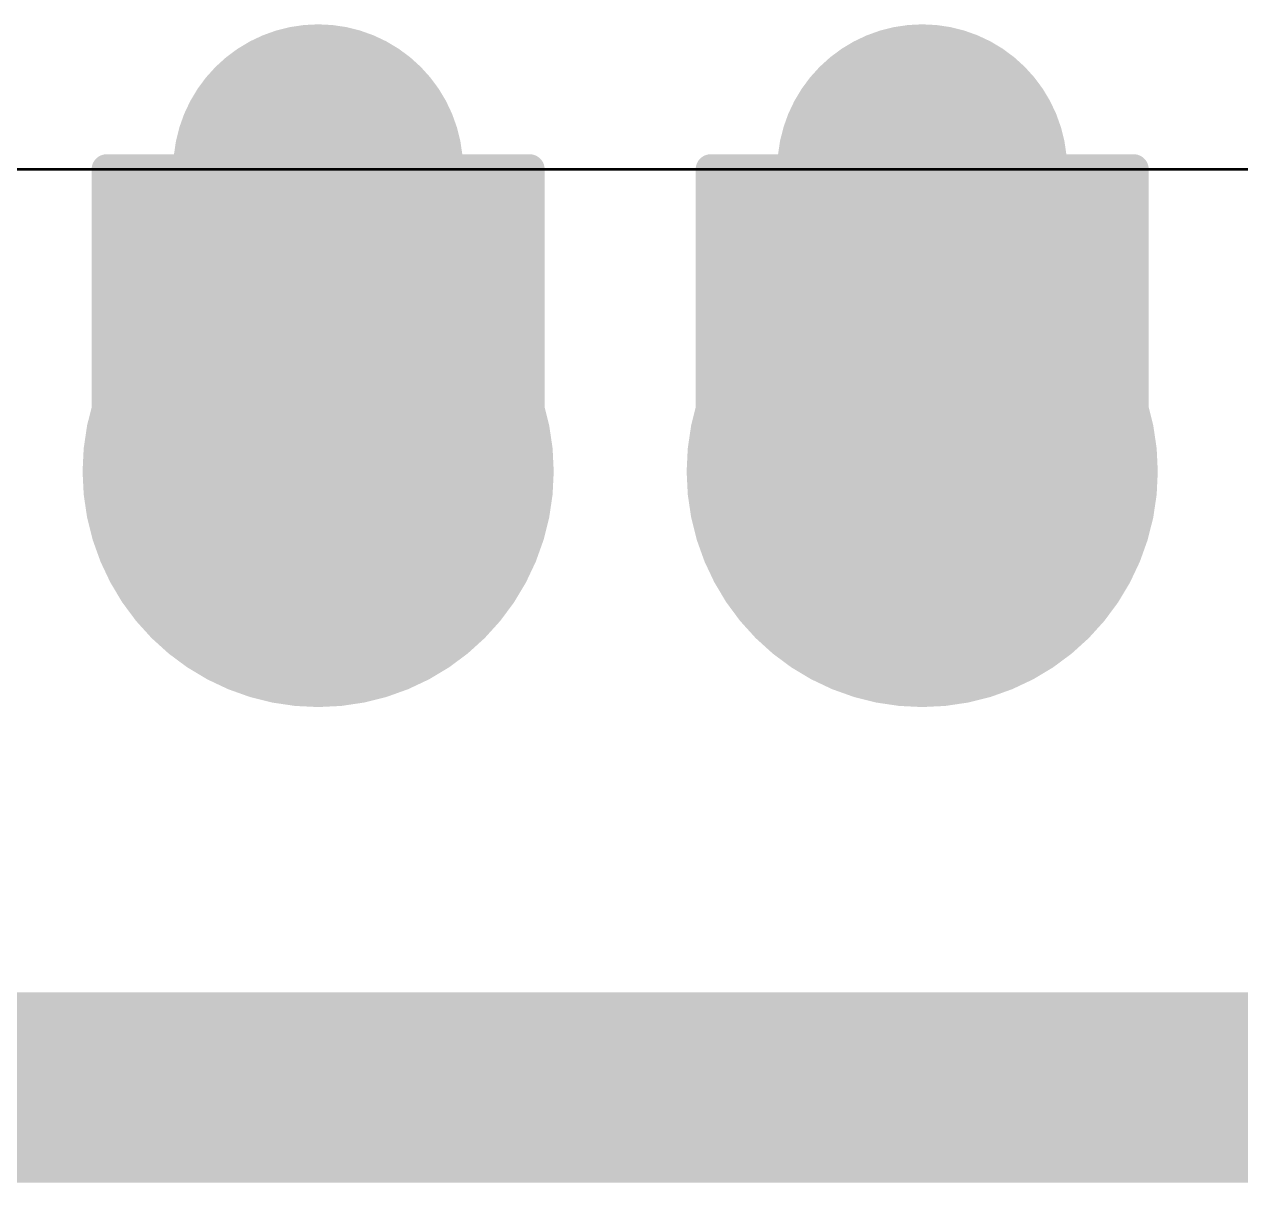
# Model space of a CAD drawing. Extents: x -6.7 to 35, y -0.6 to 30.6.
# Drawn here: x 19.08 to 24.2, y 18.6 to 23.47 of the extents above; entities that cross this region are included whole.
import ezdxf

# ---------------------------------------------------------------- set-up
doc = ezdxf.new("R2010")
doc.units = 0
for name, color, linetype in [('1', 12, 'CONTINUOUS'), ('16', 132, 'CONTINUOUS'), ('17', 110, 'CONTINUOUS'), ('20', 31, 'CONTINUOUS'), ('29', 253, 'CONTINUOUS'), ('30', 253, 'CONTINUOUS')]:
    doc.layers.add(name, color=color, linetype=linetype)

# ---------------------------------------------------------------- blocks, each defined once
blk = doc.blocks.new('ROUNDP')
at = {"const_width": 0.5}
blk.add_lwpolyline([(0, -0.25, 1), (0, 0.25, 1), (0, -0.25)], format="xyb", dxfattribs=at)

msp = doc.modelspace()

# ---------------------------------------------------------------- linework, layer by layer
at = {"layer": '1', "const_width": 0.254}
for points in [[(19.558, 22.733), (19.558, 21.59)], [(21.082, 22.733), (19.558, 22.733)], [(21.082, 21.59), (21.082, 22.733)], [(22.098, 22.733), (22.098, 21.59)], [(23.622, 22.733), (22.098, 22.733)], [(23.622, 21.59), (23.622, 22.733)], [(19.558, 22.606), (21.082, 22.606)], [(22.098, 22.606), (23.622, 22.606)], [(19.558, 22.352), (21.082, 22.352)], [(22.098, 22.352), (23.622, 22.352)], [(19.558, 22.098), (21.082, 22.098)], [(22.098, 22.098), (23.622, 22.098)], [(19.558, 21.844), (21.082, 21.844)], [(22.098, 21.844), (23.622, 21.844)], [(19.558, 21.59), (19.5726, 21.4413)], [(19.558, 21.59), (21.082, 21.59)], [(21.0674, 21.4413), (21.082, 21.59)], [(22.098, 21.59), (22.1126, 21.4413)], [(22.098, 21.59), (23.622, 21.59)], [(23.6074, 21.4413), (23.622, 21.59)], [(19.5726, 21.4413), (19.616, 21.2984)], [(21.024, 21.2984), (21.0674, 21.4413)], [(22.1126, 21.4413), (22.156, 21.2984)], [(23.564, 21.2984), (23.6074, 21.4413)], [(19.6046, 21.336), (21.0354, 21.336)], [(22.1446, 21.336), (23.5754, 21.336)], [(19.616, 21.2984), (19.6864, 21.1667)], [(20.9536, 21.1667), (21.024, 21.2984)], [(22.156, 21.2984), (22.2264, 21.1667)], [(23.4936, 21.1667), (23.564, 21.2984)], [(19.6864, 21.1667), (19.7812, 21.0512)], [(20.8588, 21.0512), (20.9536, 21.1667)], [(22.2264, 21.1667), (22.3212, 21.0512)], [(23.3988, 21.0512), (23.4936, 21.1667)], [(19.7559, 21.082), (20.8841, 21.082)], [(19.7812, 21.0512), (19.8967, 20.9564)], [(20.7433, 20.9564), (20.8588, 21.0512)], [(22.2959, 21.082), (23.4241, 21.082)], [(22.3212, 21.0512), (22.4367, 20.9564)], [(23.2833, 20.9564), (23.3988, 21.0512)], [(19.8967, 20.9564), (20.0284, 20.886)], [(20.6116, 20.886), (20.7433, 20.9564)], [(22.4367, 20.9564), (22.5684, 20.886)], [(23.1516, 20.886), (23.2833, 20.9564)], [(20.0284, 20.886), (20.1713, 20.8426)], [(20.1713, 20.8426), (20.32, 20.828)], [(20.32, 20.828), (20.4687, 20.8426)], [(20.4687, 20.8426), (20.6116, 20.886)], [(22.5684, 20.886), (22.7113, 20.8426)], [(22.7113, 20.8426), (22.86, 20.828)], [(22.86, 20.828), (23.0087, 20.8426)], [(23.0087, 20.8426), (23.1516, 20.886)]]:
    msp.add_lwpolyline(points, dxfattribs=at)
at = {"layer": '1', "const_width": 0.127}
for points in [[(19.6215, 22.733, 1), (19.4945, 22.733)], [(19.558, 22.7965, 1), (19.558, 22.6695)], [(21.1455, 22.733, 1), (21.0185, 22.733)], [(21.082, 22.6695, 1), (21.082, 22.7965)], [(22.1615, 22.733, 1), (22.0345, 22.733)], [(22.098, 22.7965, 1), (22.098, 22.6695)], [(23.6855, 22.733, 1), (23.5585, 22.733)], [(23.622, 22.6695, 1), (23.622, 22.7965)], [(19.558, 22.6695, 1), (19.558, 22.5425)], [(21.082, 22.5425, 1), (21.082, 22.6695)], [(22.098, 22.6695, 1), (22.098, 22.5425)], [(23.622, 22.5425, 1), (23.622, 22.6695)], [(19.558, 22.4155, 1), (19.558, 22.2885)], [(21.082, 22.2885, 1), (21.082, 22.4155)], [(22.098, 22.4155, 1), (22.098, 22.2885)], [(23.622, 22.2885, 1), (23.622, 22.4155)], [(19.558, 22.1615, 1), (19.558, 22.0345)], [(21.082, 22.0345, 1), (21.082, 22.1615)], [(22.098, 22.1615, 1), (22.098, 22.0345)], [(23.622, 22.0345, 1), (23.622, 22.1615)], [(19.558, 21.9075, 1), (19.558, 21.7805)], [(21.082, 21.7805, 1), (21.082, 21.9075)], [(22.098, 21.9075, 1), (22.098, 21.7805)], [(23.622, 21.7805, 1), (23.622, 21.9075)], [(19.6212, 21.5962, 1), (19.4948, 21.5838)], [(19.558, 21.6535, 1), (19.558, 21.5265)], [(21.1452, 21.5838, 1), (21.0188, 21.5962)], [(21.082, 21.5265, 1), (21.082, 21.6535)], [(22.1612, 21.5962, 1), (22.0348, 21.5838)], [(22.098, 21.6535, 1), (22.098, 21.5265)], [(23.6852, 21.5838, 1), (23.5588, 21.5962)], [(23.622, 21.5265, 1), (23.622, 21.6535)], [(19.4945, 21.59, 1), (19.6215, 21.59)], [(21.0185, 21.59, 1), (21.1455, 21.59)], [(22.0345, 21.59, 1), (22.1615, 21.59)], [(23.5585, 21.59, 1), (23.6855, 21.59)], [(19.6334, 21.4598, 1), (19.5119, 21.4229)], [(21.1281, 21.4229, 1), (21.0066, 21.4598)], [(22.1734, 21.4598, 1), (22.0519, 21.4229)], [(23.6681, 21.4229, 1), (23.5466, 21.4598)], [(19.5094, 21.4351, 1), (19.6358, 21.4476)], [(21.0042, 21.4476, 1), (21.1306, 21.4351)], [(22.0494, 21.4351, 1), (22.1758, 21.4476)], [(23.5442, 21.4476, 1), (23.6706, 21.4351)], [(19.6046, 21.3995, 1), (19.6046, 21.2725)], [(21.0354, 21.2725, 1), (21.0354, 21.3995)], [(22.1446, 21.3995, 1), (22.1446, 21.2725)], [(23.5754, 21.2725, 1), (23.5754, 21.3995)], [(19.672, 21.3283, 1), (19.56, 21.2685)], [(19.5552, 21.28, 1), (19.6768, 21.3168)], [(20.9632, 21.3168, 1), (21.0848, 21.28)], [(21.08, 21.2685, 1), (20.968, 21.3283)], [(22.212, 21.3283, 1), (22.1, 21.2685)], [(22.0952, 21.28, 1), (22.2168, 21.3168)], [(23.5032, 21.3168, 1), (23.6248, 21.28)], [(23.62, 21.2685, 1), (23.508, 21.3283)], [(19.7355, 21.2069, 1), (19.6373, 21.1264)], [(21.0027, 21.1264, 1), (20.9045, 21.2069)], [(22.2755, 21.2069, 1), (22.1773, 21.1264)], [(23.5427, 21.1264, 1), (23.4445, 21.2069)], [(19.6304, 21.1367, 1), (19.7424, 21.1966)], [(20.8976, 21.1966, 1), (21.0096, 21.1367)], [(22.1704, 21.1367, 1), (22.2824, 21.1966)], [(23.4376, 21.1966, 1), (23.5496, 21.1367)], [(19.7559, 21.1455, 1), (19.7559, 21.0185)], [(19.8215, 21.1003, 1), (19.7409, 21.0021)], [(20.8991, 21.0021, 1), (20.8185, 21.1003)], [(20.8841, 21.0185, 1), (20.8841, 21.1455)], [(22.2959, 21.1455, 1), (22.2959, 21.0185)], [(22.3615, 21.1003, 1), (22.2809, 21.0021)], [(23.4391, 21.0021, 1), (23.3585, 21.1003)], [(23.4241, 21.0185, 1), (23.4241, 21.1455)], [(19.7321, 21.0109, 1), (19.8303, 21.0915)], [(20.8097, 21.0915, 1), (20.9079, 21.0109)], [(22.2721, 21.0109, 1), (22.3703, 21.0915)], [(23.3497, 21.0915, 1), (23.4479, 21.0109)], [(19.9266, 21.0124, 1), (19.8667, 20.9004)], [(20.7733, 20.9004, 1), (20.7134, 21.0124)], [(22.4666, 21.0124, 1), (22.4067, 20.9004)], [(23.3133, 20.9004, 1), (23.2534, 21.0124)], [(19.8564, 20.9073, 1), (19.9369, 21.0055)], [(20.7031, 21.0055, 1), (20.7836, 20.9073)], [(22.3964, 20.9073, 1), (22.4769, 21.0055)], [(23.2431, 21.0055, 1), (23.3236, 20.9073)], [(20.0468, 20.9468, 1), (20.01, 20.8252)], [(19.9985, 20.83, 1), (20.0583, 20.942)], [(20.1776, 20.9058, 1), (20.1651, 20.7794)], [(20.4749, 20.7794, 1), (20.4624, 20.9058)], [(20.5817, 20.942, 1), (20.6415, 20.83)], [(20.63, 20.8252, 1), (20.5932, 20.9468)], [(22.5868, 20.9468, 1), (22.55, 20.8252)], [(22.5385, 20.83, 1), (22.5983, 20.942)], [(22.7176, 20.9058, 1), (22.7051, 20.7794)], [(23.0149, 20.7794, 1), (23.0024, 20.9058)], [(23.1217, 20.942, 1), (23.1815, 20.83)], [(23.17, 20.8252, 1), (23.1332, 20.9468)], [(20.1529, 20.7819, 1), (20.1898, 20.9034)], [(20.3138, 20.8912, 1), (20.3262, 20.7648)], [(20.3138, 20.7648, 1), (20.3262, 20.8912)], [(20.4502, 20.9034, 1), (20.4871, 20.7819)], [(22.6929, 20.7819, 1), (22.7298, 20.9034)], [(22.8538, 20.8912, 1), (22.8662, 20.7648)], [(22.8538, 20.7648, 1), (22.8662, 20.8912)], [(22.9902, 20.9034, 1), (23.0271, 20.7819)]]:
    msp.add_lwpolyline(points, format="xyb", dxfattribs=at)
at = {"layer": '16', "const_width": 0.254}
for points in [[(19.558, 22.733), (19.558, 21.59)], [(21.082, 22.733), (19.558, 22.733)], [(21.082, 21.59), (21.082, 22.733)], [(22.098, 22.733), (22.098, 21.59)], [(23.622, 22.733), (22.098, 22.733)], [(23.622, 21.59), (23.622, 22.733)], [(19.558, 22.606), (21.082, 22.606)], [(22.098, 22.606), (23.622, 22.606)], [(19.558, 22.352), (21.082, 22.352)], [(22.098, 22.352), (23.622, 22.352)], [(19.558, 22.098), (21.082, 22.098)], [(22.098, 22.098), (23.622, 22.098)], [(19.558, 21.844), (21.082, 21.844)], [(22.098, 21.844), (23.622, 21.844)], [(19.558, 21.59), (19.5726, 21.4413)], [(19.558, 21.59), (21.082, 21.59)], [(21.0674, 21.4413), (21.082, 21.59)], [(22.098, 21.59), (22.1126, 21.4413)], [(22.098, 21.59), (23.622, 21.59)], [(23.6074, 21.4413), (23.622, 21.59)], [(19.5726, 21.4413), (19.616, 21.2984)], [(21.024, 21.2984), (21.0674, 21.4413)], [(22.1126, 21.4413), (22.156, 21.2984)], [(23.564, 21.2984), (23.6074, 21.4413)], [(19.6046, 21.336), (21.0354, 21.336)], [(22.1446, 21.336), (23.5754, 21.336)], [(19.616, 21.2984), (19.6864, 21.1667)], [(20.9536, 21.1667), (21.024, 21.2984)], [(22.156, 21.2984), (22.2264, 21.1667)], [(23.4936, 21.1667), (23.564, 21.2984)], [(19.6864, 21.1667), (19.7812, 21.0512)], [(20.8588, 21.0512), (20.9536, 21.1667)], [(22.2264, 21.1667), (22.3212, 21.0512)], [(23.3988, 21.0512), (23.4936, 21.1667)], [(19.7559, 21.082), (20.8841, 21.082)], [(19.7812, 21.0512), (19.8967, 20.9564)], [(20.7433, 20.9564), (20.8588, 21.0512)], [(22.2959, 21.082), (23.4241, 21.082)], [(22.3212, 21.0512), (22.4367, 20.9564)], [(23.2833, 20.9564), (23.3988, 21.0512)], [(19.8967, 20.9564), (20.0284, 20.886)], [(20.6116, 20.886), (20.7433, 20.9564)], [(22.4367, 20.9564), (22.5684, 20.886)], [(23.1516, 20.886), (23.2833, 20.9564)], [(20.0284, 20.886), (20.1713, 20.8426)], [(20.1713, 20.8426), (20.32, 20.828)], [(20.32, 20.828), (20.4687, 20.8426)], [(20.4687, 20.8426), (20.6116, 20.886)], [(22.5684, 20.886), (22.7113, 20.8426)], [(22.7113, 20.8426), (22.86, 20.828)], [(22.86, 20.828), (23.0087, 20.8426)], [(23.0087, 20.8426), (23.1516, 20.886)]]:
    msp.add_lwpolyline(points, dxfattribs=at)
at = {"layer": '16', "const_width": 0.127}
for points in [[(19.6215, 22.733, 1), (19.4945, 22.733)], [(19.558, 22.7965, 1), (19.558, 22.6695)], [(21.1455, 22.733, 1), (21.0185, 22.733)], [(21.082, 22.6695, 1), (21.082, 22.7965)], [(22.1615, 22.733, 1), (22.0345, 22.733)], [(22.098, 22.7965, 1), (22.098, 22.6695)], [(23.6855, 22.733, 1), (23.5585, 22.733)], [(23.622, 22.6695, 1), (23.622, 22.7965)], [(19.558, 22.6695, 1), (19.558, 22.5425)], [(21.082, 22.5425, 1), (21.082, 22.6695)], [(22.098, 22.6695, 1), (22.098, 22.5425)], [(23.622, 22.5425, 1), (23.622, 22.6695)], [(19.558, 22.4155, 1), (19.558, 22.2885)], [(21.082, 22.2885, 1), (21.082, 22.4155)], [(22.098, 22.4155, 1), (22.098, 22.2885)], [(23.622, 22.2885, 1), (23.622, 22.4155)], [(19.558, 22.1615, 1), (19.558, 22.0345)], [(21.082, 22.0345, 1), (21.082, 22.1615)], [(22.098, 22.1615, 1), (22.098, 22.0345)], [(23.622, 22.0345, 1), (23.622, 22.1615)], [(19.558, 21.9075, 1), (19.558, 21.7805)], [(21.082, 21.7805, 1), (21.082, 21.9075)], [(22.098, 21.9075, 1), (22.098, 21.7805)], [(23.622, 21.7805, 1), (23.622, 21.9075)], [(19.6212, 21.5962, 1), (19.4948, 21.5838)], [(19.558, 21.6535, 1), (19.558, 21.5265)], [(21.1452, 21.5838, 1), (21.0188, 21.5962)], [(21.082, 21.5265, 1), (21.082, 21.6535)], [(22.1612, 21.5962, 1), (22.0348, 21.5838)], [(22.098, 21.6535, 1), (22.098, 21.5265)], [(23.6852, 21.5838, 1), (23.5588, 21.5962)], [(23.622, 21.5265, 1), (23.622, 21.6535)], [(19.4945, 21.59, 1), (19.6215, 21.59)], [(21.0185, 21.59, 1), (21.1455, 21.59)], [(22.0345, 21.59, 1), (22.1615, 21.59)], [(23.5585, 21.59, 1), (23.6855, 21.59)], [(19.6334, 21.4598, 1), (19.5119, 21.4229)], [(21.1281, 21.4229, 1), (21.0066, 21.4598)], [(22.1734, 21.4598, 1), (22.0519, 21.4229)], [(23.6681, 21.4229, 1), (23.5466, 21.4598)], [(19.5094, 21.4351, 1), (19.6358, 21.4476)], [(21.0042, 21.4476, 1), (21.1306, 21.4351)], [(22.0494, 21.4351, 1), (22.1758, 21.4476)], [(23.5442, 21.4476, 1), (23.6706, 21.4351)], [(19.6046, 21.3995, 1), (19.6046, 21.2725)], [(21.0354, 21.2725, 1), (21.0354, 21.3995)], [(22.1446, 21.3995, 1), (22.1446, 21.2725)], [(23.5754, 21.2725, 1), (23.5754, 21.3995)], [(19.672, 21.3283, 1), (19.56, 21.2685)], [(19.5552, 21.28, 1), (19.6768, 21.3168)], [(20.9632, 21.3168, 1), (21.0848, 21.28)], [(21.08, 21.2685, 1), (20.968, 21.3283)], [(22.212, 21.3283, 1), (22.1, 21.2685)], [(22.0952, 21.28, 1), (22.2168, 21.3168)], [(23.5032, 21.3168, 1), (23.6248, 21.28)], [(23.62, 21.2685, 1), (23.508, 21.3283)], [(19.7355, 21.2069, 1), (19.6373, 21.1264)], [(21.0027, 21.1264, 1), (20.9045, 21.2069)], [(22.2755, 21.2069, 1), (22.1773, 21.1264)], [(23.5427, 21.1264, 1), (23.4445, 21.2069)], [(19.6304, 21.1367, 1), (19.7424, 21.1966)], [(20.8976, 21.1966, 1), (21.0096, 21.1367)], [(22.1704, 21.1367, 1), (22.2824, 21.1966)], [(23.4376, 21.1966, 1), (23.5496, 21.1367)], [(19.7559, 21.1455, 1), (19.7559, 21.0185)], [(19.8215, 21.1003, 1), (19.7409, 21.0021)], [(20.8991, 21.0021, 1), (20.8185, 21.1003)], [(20.8841, 21.0185, 1), (20.8841, 21.1455)], [(22.2959, 21.1455, 1), (22.2959, 21.0185)], [(22.3615, 21.1003, 1), (22.2809, 21.0021)], [(23.4391, 21.0021, 1), (23.3585, 21.1003)], [(23.4241, 21.0185, 1), (23.4241, 21.1455)], [(19.7321, 21.0109, 1), (19.8303, 21.0915)], [(20.8097, 21.0915, 1), (20.9079, 21.0109)], [(22.2721, 21.0109, 1), (22.3703, 21.0915)], [(23.3497, 21.0915, 1), (23.4479, 21.0109)], [(19.9266, 21.0124, 1), (19.8667, 20.9004)], [(20.7733, 20.9004, 1), (20.7134, 21.0124)], [(22.4666, 21.0124, 1), (22.4067, 20.9004)], [(23.3133, 20.9004, 1), (23.2534, 21.0124)], [(19.8564, 20.9073, 1), (19.9369, 21.0055)], [(20.7031, 21.0055, 1), (20.7836, 20.9073)], [(22.3964, 20.9073, 1), (22.4769, 21.0055)], [(23.2431, 21.0055, 1), (23.3236, 20.9073)], [(20.0468, 20.9468, 1), (20.01, 20.8252)], [(19.9985, 20.83, 1), (20.0583, 20.942)], [(20.1776, 20.9058, 1), (20.1651, 20.7794)], [(20.4749, 20.7794, 1), (20.4624, 20.9058)], [(20.5817, 20.942, 1), (20.6415, 20.83)], [(20.63, 20.8252, 1), (20.5932, 20.9468)], [(22.5868, 20.9468, 1), (22.55, 20.8252)], [(22.5385, 20.83, 1), (22.5983, 20.942)], [(22.7176, 20.9058, 1), (22.7051, 20.7794)], [(23.0149, 20.7794, 1), (23.0024, 20.9058)], [(23.1217, 20.942, 1), (23.1815, 20.83)], [(23.17, 20.8252, 1), (23.1332, 20.9468)], [(20.1529, 20.7819, 1), (20.1898, 20.9034)], [(20.3138, 20.8912, 1), (20.3262, 20.7648)], [(20.3138, 20.7648, 1), (20.3262, 20.8912)], [(20.4502, 20.9034, 1), (20.4871, 20.7819)], [(22.6929, 20.7819, 1), (22.7298, 20.9034)], [(22.8538, 20.8912, 1), (22.8662, 20.7648)], [(22.8538, 20.7648, 1), (22.8662, 20.8912)], [(22.9902, 20.9034, 1), (23.0271, 20.7819)]]:
    msp.add_lwpolyline(points, format="xyb", dxfattribs=at)
at = {"layer": '20', "const_width": 0.01}
msp.add_lwpolyline([(1, 22.86), (34, 22.86)], dxfattribs=at)
at = {"layer": '29'}
for points, const_width in [([(19.431, 22.86), (19.431, 21.59)], 0.127), ([(21.209, 22.86), (19.431, 22.86)], 0.127), ([(21.209, 21.59), (21.209, 22.86)], 0.127), ([(21.971, 22.86), (21.971, 21.59)], 0.127), ([(23.749, 22.86), (21.971, 22.86)], 0.127), ([(23.749, 21.59), (23.749, 22.86)], 0.127), ([(19.431, 22.733), (21.209, 22.733)], 0.127), ([(21.971, 22.733), (23.749, 22.733)], 0.127), ([(19.431, 22.606), (21.209, 22.606)], 0.127), ([(21.971, 22.606), (23.749, 22.606)], 0.127), ([(19.431, 22.479), (21.209, 22.479)], 0.127), ([(21.971, 22.479), (23.749, 22.479)], 0.127), ([(19.431, 22.352), (21.209, 22.352)], 0.127), ([(21.971, 22.352), (23.749, 22.352)], 0.127), ([(19.431, 22.225), (21.209, 22.225)], 0.127), ([(21.971, 22.225), (23.749, 22.225)], 0.127), ([(19.431, 22.098), (21.209, 22.098)], 0.127), ([(21.971, 22.098), (23.749, 22.098)], 0.127), ([(19.431, 21.971), (21.209, 21.971)], 0.127), ([(21.971, 21.971), (23.749, 21.971)], 0.127), ([(19.431, 21.844), (21.209, 21.844)], 0.127), ([(21.971, 21.844), (23.749, 21.844)], 0.127), ([(19.431, 21.717), (21.209, 21.717)], 0.127), ([(21.971, 21.717), (23.749, 21.717)], 0.127), ([(19.431, 21.59), (19.4481, 21.4166)], 0.127), ([(19.431, 21.59), (21.209, 21.59)], 0.127), ([(21.1919, 21.4166), (21.209, 21.59)], 0.127), ([(21.971, 21.59), (21.9881, 21.4166)], 0.127), ([(21.971, 21.59), (23.749, 21.59)], 0.127), ([(23.7319, 21.4166), (23.749, 21.59)], 0.127), ([(19.4435, 21.463), (21.1965, 21.463)], 0.127), ([(21.9835, 21.463), (23.7365, 21.463)], 0.127), ([(19.4481, 21.4166), (19.4987, 21.2498)], 0.127), ([(21.1413, 21.2498), (21.1919, 21.4166)], 0.127), ([(21.9881, 21.4166), (22.0387, 21.2498)], 0.127), ([(23.6813, 21.2498), (23.7319, 21.4166)], 0.127), ([(19.4725, 21.336), (21.1675, 21.336)], 0.127), ([(22.0125, 21.336), (23.7075, 21.336)], 0.127), ([(19.4987, 21.2498), (19.5808, 21.0961)], 0.127), ([(21.0592, 21.0961), (21.1413, 21.2498)], 0.127), ([(22.0387, 21.2498), (22.1208, 21.0961)], 0.127), ([(23.5992, 21.0961), (23.6813, 21.2498)], 0.127), ([(19.5205, 21.209), (21.1195, 21.209)], 0.127), ([(22.0605, 21.209), (23.6595, 21.209)], 0.127), ([(19.5808, 21.0961), (19.6914, 20.9614)], 0.127), ([(19.5924, 21.082), (21.0476, 21.082)], 0.127), ([(20.9486, 20.9614), (21.0592, 21.0961)], 0.127), ([(22.1208, 21.0961), (22.2314, 20.9614)], 0.127), ([(22.1324, 21.082), (23.5876, 21.082)], 0.127), ([(23.4886, 20.9614), (23.5992, 21.0961)], 0.127), ([(19.6914, 20.9614), (19.8261, 20.8508)], 0.127), ([(20.8139, 20.8508), (20.9486, 20.9614)], 0.127), ([(22.2314, 20.9614), (22.3661, 20.8508)], 0.127), ([(23.3539, 20.8508), (23.4886, 20.9614)], 0.127), ([(19.6992, 20.955), (20.9408, 20.955)], 0.127), ([(22.2392, 20.955), (23.4808, 20.955)], 0.127), ([(19.8261, 20.8508), (19.9798, 20.7687)], 0.127), ([(19.8688, 20.828), (20.7712, 20.828)], 0.127), ([(20.6602, 20.7687), (20.8139, 20.8508)], 0.127), ([(22.3661, 20.8508), (22.5198, 20.7687)], 0.127), ([(22.4088, 20.828), (23.3112, 20.828)], 0.127), ([(23.2002, 20.7687), (23.3539, 20.8508)], 0.127), ([(19.9798, 20.7687), (20.1466, 20.7181)], 0.127), ([(20.4934, 20.7181), (20.6602, 20.7687)], 0.127), ([(22.5198, 20.7687), (22.6866, 20.7181)], 0.127), ([(23.0334, 20.7181), (23.2002, 20.7687)], 0.127), ([(20.1466, 20.7181), (20.32, 20.701)], 0.127), ([(20.32, 20.701), (20.4934, 20.7181)], 0.127), ([(22.6866, 20.7181), (22.86, 20.701)], 0.127), ([(22.86, 20.701), (23.0334, 20.7181)], 0.127), ([(1, 19), (33.9598, 19)], 0.8)]:
    msp.add_lwpolyline(points, dxfattribs=dict(at, const_width=const_width))
at = {"layer": '29', "const_width": 0.0635}
for points in [[(19.4627, 22.86, 1), (19.3993, 22.86)], [(19.431, 22.8917, 1), (19.431, 22.8283)], [(21.2407, 22.86, 1), (21.1773, 22.86)], [(21.209, 22.8283, 1), (21.209, 22.8917)], [(22.0027, 22.86, 1), (21.9393, 22.86)], [(21.971, 22.8917, 1), (21.971, 22.8283)], [(23.7808, 22.86, 1), (23.7173, 22.86)], [(23.749, 22.8283, 1), (23.749, 22.8917)], [(19.431, 22.7647, 1), (19.431, 22.7013)], [(21.209, 22.7013, 1), (21.209, 22.7647)], [(21.971, 22.7647, 1), (21.971, 22.7013)], [(23.749, 22.7013, 1), (23.749, 22.7647)], [(19.431, 22.6378, 1), (19.431, 22.5743)], [(21.209, 22.5743, 1), (21.209, 22.6378)], [(21.971, 22.6378, 1), (21.971, 22.5743)], [(23.749, 22.5743, 1), (23.749, 22.6378)], [(19.431, 22.5108, 1), (19.431, 22.4473)], [(21.209, 22.4473, 1), (21.209, 22.5108)], [(21.971, 22.5108, 1), (21.971, 22.4473)], [(23.749, 22.4473, 1), (23.749, 22.5108)], [(19.431, 22.3837, 1), (19.431, 22.3203)], [(21.209, 22.3203, 1), (21.209, 22.3837)], [(21.971, 22.3837, 1), (21.971, 22.3203)], [(23.749, 22.3203, 1), (23.749, 22.3837)], [(19.431, 22.2568, 1), (19.431, 22.1933)], [(21.209, 22.1933, 1), (21.209, 22.2568)], [(21.971, 22.2568, 1), (21.971, 22.1933)], [(23.749, 22.1933, 1), (23.749, 22.2568)], [(19.431, 22.1298, 1), (19.431, 22.0663)], [(21.209, 22.0663, 1), (21.209, 22.1298)], [(21.971, 22.1298, 1), (21.971, 22.0663)], [(23.749, 22.0663, 1), (23.749, 22.1298)], [(19.431, 22.0027, 1), (19.431, 21.9393)], [(21.209, 21.9393, 1), (21.209, 22.0027)], [(21.971, 22.0027, 1), (21.971, 21.9393)], [(23.749, 21.9393, 1), (23.749, 22.0027)], [(19.431, 21.8758, 1), (19.431, 21.8123)], [(21.209, 21.8123, 1), (21.209, 21.8758)], [(21.971, 21.8758, 1), (21.971, 21.8123)], [(23.749, 21.8123, 1), (23.749, 21.8758)], [(19.431, 21.7488, 1), (19.431, 21.6853)], [(21.209, 21.6853, 1), (21.209, 21.7488)], [(21.971, 21.7488, 1), (21.971, 21.6853)], [(23.749, 21.6853, 1), (23.749, 21.7488)], [(19.4626, 21.5931, 1), (19.3994, 21.5869)], [(19.431, 21.6217, 1), (19.431, 21.5583)], [(21.2406, 21.5869, 1), (21.1774, 21.5931)], [(21.209, 21.5583, 1), (21.209, 21.6217)], [(22.0026, 21.5931, 1), (21.9394, 21.5869)], [(21.971, 21.6217, 1), (21.971, 21.5583)], [(23.7806, 21.5869, 1), (23.7174, 21.5931)], [(23.749, 21.5583, 1), (23.749, 21.6217)], [(19.3993, 21.59, 1), (19.4627, 21.59)], [(21.1773, 21.59, 1), (21.2407, 21.59)], [(21.9393, 21.59, 1), (22.0027, 21.59)], [(23.7173, 21.59, 1), (23.7808, 21.59)], [(19.4435, 21.4947, 1), (19.4435, 21.4313)], [(21.1965, 21.4313, 1), (21.1965, 21.4947)], [(21.9835, 21.4947, 1), (21.9835, 21.4313)], [(23.7365, 21.4313, 1), (23.7365, 21.4947)], [(19.4785, 21.4258, 1), (19.4177, 21.4073)], [(19.4165, 21.4135, 1), (19.4797, 21.4197)], [(21.1603, 21.4197, 1), (21.2235, 21.4135)], [(21.2223, 21.4073, 1), (21.1615, 21.4258)], [(22.0185, 21.4258, 1), (21.9577, 21.4073)], [(21.9565, 21.4135, 1), (22.0197, 21.4197)], [(23.7003, 21.4197, 1), (23.7635, 21.4135)], [(23.7623, 21.4073, 1), (23.7015, 21.4258)], [(19.4725, 21.3678, 1), (19.4725, 21.3043)], [(21.1675, 21.3043, 1), (21.1675, 21.3678)], [(22.0125, 21.3678, 1), (22.0125, 21.3043)], [(23.7075, 21.3043, 1), (23.7075, 21.3678)], [(19.5267, 21.2648, 1), (19.4707, 21.2348)], [(19.4683, 21.2406, 1), (19.5291, 21.259)], [(21.1109, 21.259, 1), (21.1717, 21.2406)], [(21.1693, 21.2348, 1), (21.1133, 21.2648)], [(22.0667, 21.2648, 1), (22.0107, 21.2348)], [(22.0083, 21.2406, 1), (22.0691, 21.259)], [(23.6509, 21.259, 1), (23.7117, 21.2406)], [(23.7093, 21.2348, 1), (23.6533, 21.2648)], [(19.5205, 21.2407, 1), (19.5205, 21.1773)], [(21.1195, 21.1773, 1), (21.1195, 21.2407)], [(22.0605, 21.2407, 1), (22.0605, 21.1773)], [(23.6595, 21.1773, 1), (23.6595, 21.2407)], [(19.6054, 21.1162, 1), (19.5563, 21.076)], [(19.5528, 21.0811, 1), (19.6088, 21.1111)], [(19.5924, 21.1137, 1), (19.5924, 21.0503)], [(21.0312, 21.1111, 1), (21.0872, 21.0811)], [(21.0837, 21.076, 1), (21.0346, 21.1162)], [(21.0476, 21.0503, 1), (21.0476, 21.1137)], [(22.1454, 21.1162, 1), (22.0963, 21.076)], [(22.0928, 21.0811, 1), (22.1488, 21.1111)], [(22.1324, 21.1137, 1), (22.1324, 21.0503)], [(23.5712, 21.1111, 1), (23.6272, 21.0811)], [(23.6237, 21.076, 1), (23.5746, 21.1162)], [(23.5876, 21.0503, 1), (23.5876, 21.1137)], [(19.7115, 20.9859, 1), (19.6712, 20.9368)], [(20.9688, 20.9368, 1), (20.9285, 20.9859)], [(22.2515, 20.9859, 1), (22.2112, 20.9368)], [(23.5088, 20.9368, 1), (23.4685, 20.9859)], [(19.6668, 20.9412, 1), (19.7159, 20.9815)], [(19.6992, 20.9868, 1), (19.6992, 20.9233)], [(20.9241, 20.9815, 1), (20.9732, 20.9412)], [(20.9408, 20.9233, 1), (20.9408, 20.9868)], [(22.2068, 20.9412, 1), (22.2559, 20.9815)], [(22.2392, 20.9868, 1), (22.2392, 20.9233)], [(23.4641, 20.9815, 1), (23.5132, 20.9412)], [(23.4808, 20.9233, 1), (23.4808, 20.9868)], [(19.8411, 20.8788, 1), (19.8111, 20.8228)], [(19.806, 20.8263, 1), (19.8462, 20.8754)], [(19.8688, 20.8597, 1), (19.8688, 20.7963)], [(20.7712, 20.7963, 1), (20.7712, 20.8597)], [(20.7938, 20.8754, 1), (20.834, 20.8263)], [(20.8289, 20.8228, 1), (20.7989, 20.8788)], [(22.3811, 20.8788, 1), (22.3511, 20.8228)], [(22.346, 20.8263, 1), (22.3862, 20.8754)], [(22.4088, 20.8597, 1), (22.4088, 20.7963)], [(23.3112, 20.7963, 1), (23.3112, 20.8597)], [(23.3338, 20.8754, 1), (23.374, 20.8263)], [(23.3689, 20.8228, 1), (23.3389, 20.8788)], [(19.989, 20.7991, 1), (19.9706, 20.7383)], [(19.9648, 20.7407, 1), (19.9948, 20.7967)], [(20.6452, 20.7967, 1), (20.6752, 20.7407)], [(20.6694, 20.7383, 1), (20.651, 20.7991)], [(22.529, 20.7991, 1), (22.5106, 20.7383)], [(22.5048, 20.7407, 1), (22.5348, 20.7967)], [(23.1852, 20.7967, 1), (23.2152, 20.7407)], [(23.2094, 20.7383, 1), (23.191, 20.7991)], [(20.1497, 20.7497, 1), (20.1435, 20.6865)], [(20.1373, 20.6877, 1), (20.1558, 20.7485)], [(20.4842, 20.7485, 1), (20.5027, 20.6877)], [(20.4965, 20.6865, 1), (20.4903, 20.7497)], [(22.6897, 20.7497, 1), (22.6835, 20.6865)], [(22.6773, 20.6877, 1), (22.6958, 20.7485)], [(23.0242, 20.7485, 1), (23.0427, 20.6877)], [(23.0365, 20.6865, 1), (23.0303, 20.7497)], [(20.3169, 20.7326, 1), (20.3231, 20.6694)], [(20.3169, 20.6694, 1), (20.3231, 20.7326)], [(22.8569, 20.7326, 1), (22.8631, 20.6694)], [(22.8569, 20.6694, 1), (22.8631, 20.7326)]]:
    msp.add_lwpolyline(points, format="xyb", dxfattribs=at)
at = {"layer": '30', "const_width": 0.127}
for points in [[(19.431, 22.86), (19.431, 21.59)], [(21.209, 22.86), (19.431, 22.86)], [(21.209, 21.59), (21.209, 22.86)], [(21.971, 22.86), (21.971, 21.59)], [(23.749, 22.86), (21.971, 22.86)], [(23.749, 21.59), (23.749, 22.86)], [(19.431, 22.733), (21.209, 22.733)], [(21.971, 22.733), (23.749, 22.733)], [(19.431, 22.606), (21.209, 22.606)], [(21.971, 22.606), (23.749, 22.606)], [(19.431, 22.479), (21.209, 22.479)], [(21.971, 22.479), (23.749, 22.479)], [(19.431, 22.352), (21.209, 22.352)], [(21.971, 22.352), (23.749, 22.352)], [(19.431, 22.225), (21.209, 22.225)], [(21.971, 22.225), (23.749, 22.225)], [(19.431, 22.098), (21.209, 22.098)], [(21.971, 22.098), (23.749, 22.098)], [(19.431, 21.971), (21.209, 21.971)], [(21.971, 21.971), (23.749, 21.971)], [(19.431, 21.844), (21.209, 21.844)], [(21.971, 21.844), (23.749, 21.844)], [(19.431, 21.717), (21.209, 21.717)], [(21.971, 21.717), (23.749, 21.717)], [(19.431, 21.59), (19.4481, 21.4166)], [(19.431, 21.59), (21.209, 21.59)], [(21.1919, 21.4166), (21.209, 21.59)], [(21.971, 21.59), (21.9881, 21.4166)], [(21.971, 21.59), (23.749, 21.59)], [(23.7319, 21.4166), (23.749, 21.59)], [(19.4435, 21.463), (21.1965, 21.463)], [(21.9835, 21.463), (23.7365, 21.463)], [(19.4481, 21.4166), (19.4987, 21.2498)], [(21.1413, 21.2498), (21.1919, 21.4166)], [(21.9881, 21.4166), (22.0387, 21.2498)], [(23.6813, 21.2498), (23.7319, 21.4166)], [(19.4725, 21.336), (21.1675, 21.336)], [(22.0125, 21.336), (23.7075, 21.336)], [(19.4987, 21.2498), (19.5808, 21.0961)], [(21.0592, 21.0961), (21.1413, 21.2498)], [(22.0387, 21.2498), (22.1208, 21.0961)], [(23.5992, 21.0961), (23.6813, 21.2498)], [(19.5205, 21.209), (21.1195, 21.209)], [(22.0605, 21.209), (23.6595, 21.209)], [(19.5808, 21.0961), (19.6914, 20.9614)], [(19.5924, 21.082), (21.0476, 21.082)], [(20.9486, 20.9614), (21.0592, 21.0961)], [(22.1208, 21.0961), (22.2314, 20.9614)], [(22.1324, 21.082), (23.5876, 21.082)], [(23.4886, 20.9614), (23.5992, 21.0961)], [(19.6914, 20.9614), (19.8261, 20.8508)], [(20.8139, 20.8508), (20.9486, 20.9614)], [(22.2314, 20.9614), (22.3661, 20.8508)], [(23.3539, 20.8508), (23.4886, 20.9614)], [(19.6992, 20.955), (20.9408, 20.955)], [(22.2392, 20.955), (23.4808, 20.955)], [(19.8261, 20.8508), (19.9798, 20.7687)], [(19.8688, 20.828), (20.7712, 20.828)], [(20.6602, 20.7687), (20.8139, 20.8508)], [(22.3661, 20.8508), (22.5198, 20.7687)], [(22.4088, 20.828), (23.3112, 20.828)], [(23.2002, 20.7687), (23.3539, 20.8508)], [(19.9798, 20.7687), (20.1466, 20.7181)], [(20.4934, 20.7181), (20.6602, 20.7687)], [(22.5198, 20.7687), (22.6866, 20.7181)], [(23.0334, 20.7181), (23.2002, 20.7687)], [(20.1466, 20.7181), (20.32, 20.701)], [(20.32, 20.701), (20.4934, 20.7181)], [(22.6866, 20.7181), (22.86, 20.701)], [(22.86, 20.701), (23.0334, 20.7181)]]:
    msp.add_lwpolyline(points, dxfattribs=at)
at = {"layer": '30', "const_width": 0.0635}
for points in [[(19.4627, 22.86, 1), (19.3993, 22.86)], [(19.431, 22.8917, 1), (19.431, 22.8283)], [(21.2407, 22.86, 1), (21.1773, 22.86)], [(21.209, 22.8283, 1), (21.209, 22.8917)], [(22.0027, 22.86, 1), (21.9393, 22.86)], [(21.971, 22.8917, 1), (21.971, 22.8283)], [(23.7808, 22.86, 1), (23.7173, 22.86)], [(23.749, 22.8283, 1), (23.749, 22.8917)], [(19.431, 22.7647, 1), (19.431, 22.7013)], [(21.209, 22.7013, 1), (21.209, 22.7647)], [(21.971, 22.7647, 1), (21.971, 22.7013)], [(23.749, 22.7013, 1), (23.749, 22.7647)], [(19.431, 22.6378, 1), (19.431, 22.5743)], [(21.209, 22.5743, 1), (21.209, 22.6378)], [(21.971, 22.6378, 1), (21.971, 22.5743)], [(23.749, 22.5743, 1), (23.749, 22.6378)], [(19.431, 22.5108, 1), (19.431, 22.4473)], [(21.209, 22.4473, 1), (21.209, 22.5108)], [(21.971, 22.5108, 1), (21.971, 22.4473)], [(23.749, 22.4473, 1), (23.749, 22.5108)], [(19.431, 22.3837, 1), (19.431, 22.3203)], [(21.209, 22.3203, 1), (21.209, 22.3837)], [(21.971, 22.3837, 1), (21.971, 22.3203)], [(23.749, 22.3203, 1), (23.749, 22.3837)], [(19.431, 22.2568, 1), (19.431, 22.1933)], [(21.209, 22.1933, 1), (21.209, 22.2568)], [(21.971, 22.2568, 1), (21.971, 22.1933)], [(23.749, 22.1933, 1), (23.749, 22.2568)], [(19.431, 22.1298, 1), (19.431, 22.0663)], [(21.209, 22.0663, 1), (21.209, 22.1298)], [(21.971, 22.1298, 1), (21.971, 22.0663)], [(23.749, 22.0663, 1), (23.749, 22.1298)], [(19.431, 22.0027, 1), (19.431, 21.9393)], [(21.209, 21.9393, 1), (21.209, 22.0027)], [(21.971, 22.0027, 1), (21.971, 21.9393)], [(23.749, 21.9393, 1), (23.749, 22.0027)], [(19.431, 21.8758, 1), (19.431, 21.8123)], [(21.209, 21.8123, 1), (21.209, 21.8758)], [(21.971, 21.8758, 1), (21.971, 21.8123)], [(23.749, 21.8123, 1), (23.749, 21.8758)], [(19.431, 21.7488, 1), (19.431, 21.6853)], [(21.209, 21.6853, 1), (21.209, 21.7488)], [(21.971, 21.7488, 1), (21.971, 21.6853)], [(23.749, 21.6853, 1), (23.749, 21.7488)], [(19.4626, 21.5931, 1), (19.3994, 21.5869)], [(19.431, 21.6217, 1), (19.431, 21.5583)], [(21.2406, 21.5869, 1), (21.1774, 21.5931)], [(21.209, 21.5583, 1), (21.209, 21.6217)], [(22.0026, 21.5931, 1), (21.9394, 21.5869)], [(21.971, 21.6217, 1), (21.971, 21.5583)], [(23.7806, 21.5869, 1), (23.7174, 21.5931)], [(23.749, 21.5583, 1), (23.749, 21.6217)], [(19.3993, 21.59, 1), (19.4627, 21.59)], [(21.1773, 21.59, 1), (21.2407, 21.59)], [(21.9393, 21.59, 1), (22.0027, 21.59)], [(23.7173, 21.59, 1), (23.7808, 21.59)], [(19.4435, 21.4947, 1), (19.4435, 21.4313)], [(21.1965, 21.4313, 1), (21.1965, 21.4947)], [(21.9835, 21.4947, 1), (21.9835, 21.4313)], [(23.7365, 21.4313, 1), (23.7365, 21.4947)], [(19.4785, 21.4258, 1), (19.4177, 21.4073)], [(19.4165, 21.4135, 1), (19.4797, 21.4197)], [(21.1603, 21.4197, 1), (21.2235, 21.4135)], [(21.2223, 21.4073, 1), (21.1615, 21.4258)], [(22.0185, 21.4258, 1), (21.9577, 21.4073)], [(21.9565, 21.4135, 1), (22.0197, 21.4197)], [(23.7003, 21.4197, 1), (23.7635, 21.4135)], [(23.7623, 21.4073, 1), (23.7015, 21.4258)], [(19.4725, 21.3678, 1), (19.4725, 21.3043)], [(21.1675, 21.3043, 1), (21.1675, 21.3678)], [(22.0125, 21.3678, 1), (22.0125, 21.3043)], [(23.7075, 21.3043, 1), (23.7075, 21.3678)], [(19.5267, 21.2648, 1), (19.4707, 21.2348)], [(19.4683, 21.2406, 1), (19.5291, 21.259)], [(21.1109, 21.259, 1), (21.1717, 21.2406)], [(21.1693, 21.2348, 1), (21.1133, 21.2648)], [(22.0667, 21.2648, 1), (22.0107, 21.2348)], [(22.0083, 21.2406, 1), (22.0691, 21.259)], [(23.6509, 21.259, 1), (23.7117, 21.2406)], [(23.7093, 21.2348, 1), (23.6533, 21.2648)], [(19.5205, 21.2407, 1), (19.5205, 21.1773)], [(21.1195, 21.1773, 1), (21.1195, 21.2407)], [(22.0605, 21.2407, 1), (22.0605, 21.1773)], [(23.6595, 21.1773, 1), (23.6595, 21.2407)], [(19.6054, 21.1162, 1), (19.5563, 21.076)], [(19.5528, 21.0811, 1), (19.6088, 21.1111)], [(19.5924, 21.1137, 1), (19.5924, 21.0503)], [(21.0312, 21.1111, 1), (21.0872, 21.0811)], [(21.0837, 21.076, 1), (21.0346, 21.1162)], [(21.0476, 21.0503, 1), (21.0476, 21.1137)], [(22.1454, 21.1162, 1), (22.0963, 21.076)], [(22.0928, 21.0811, 1), (22.1488, 21.1111)], [(22.1324, 21.1137, 1), (22.1324, 21.0503)], [(23.5712, 21.1111, 1), (23.6272, 21.0811)], [(23.6237, 21.076, 1), (23.5746, 21.1162)], [(23.5876, 21.0503, 1), (23.5876, 21.1137)], [(19.7115, 20.9859, 1), (19.6712, 20.9368)], [(20.9688, 20.9368, 1), (20.9285, 20.9859)], [(22.2515, 20.9859, 1), (22.2112, 20.9368)], [(23.5088, 20.9368, 1), (23.4685, 20.9859)], [(19.6668, 20.9412, 1), (19.7159, 20.9815)], [(19.6992, 20.9868, 1), (19.6992, 20.9233)], [(20.9241, 20.9815, 1), (20.9732, 20.9412)], [(20.9408, 20.9233, 1), (20.9408, 20.9868)], [(22.2068, 20.9412, 1), (22.2559, 20.9815)], [(22.2392, 20.9868, 1), (22.2392, 20.9233)], [(23.4641, 20.9815, 1), (23.5132, 20.9412)], [(23.4808, 20.9233, 1), (23.4808, 20.9868)], [(19.8411, 20.8788, 1), (19.8111, 20.8228)], [(19.806, 20.8263, 1), (19.8462, 20.8754)], [(19.8688, 20.8597, 1), (19.8688, 20.7963)], [(20.7712, 20.7963, 1), (20.7712, 20.8597)], [(20.7938, 20.8754, 1), (20.834, 20.8263)], [(20.8289, 20.8228, 1), (20.7989, 20.8788)], [(22.3811, 20.8788, 1), (22.3511, 20.8228)], [(22.346, 20.8263, 1), (22.3862, 20.8754)], [(22.4088, 20.8597, 1), (22.4088, 20.7963)], [(23.3112, 20.7963, 1), (23.3112, 20.8597)], [(23.3338, 20.8754, 1), (23.374, 20.8263)], [(23.3689, 20.8228, 1), (23.3389, 20.8788)], [(19.989, 20.7991, 1), (19.9706, 20.7383)], [(19.9648, 20.7407, 1), (19.9948, 20.7967)], [(20.6452, 20.7967, 1), (20.6752, 20.7407)], [(20.6694, 20.7383, 1), (20.651, 20.7991)], [(22.529, 20.7991, 1), (22.5106, 20.7383)], [(22.5048, 20.7407, 1), (22.5348, 20.7967)], [(23.1852, 20.7967, 1), (23.2152, 20.7407)], [(23.2094, 20.7383, 1), (23.191, 20.7991)], [(20.1497, 20.7497, 1), (20.1435, 20.6865)], [(20.1373, 20.6877, 1), (20.1558, 20.7485)], [(20.4842, 20.7485, 1), (20.5027, 20.6877)], [(20.4965, 20.6865, 1), (20.4903, 20.7497)], [(22.6897, 20.7497, 1), (22.6835, 20.6865)], [(22.6773, 20.6877, 1), (22.6958, 20.7485)], [(23.0242, 20.7485, 1), (23.0427, 20.6877)], [(23.0365, 20.6865, 1), (23.0303, 20.7497)], [(20.3169, 20.7326, 1), (20.3231, 20.6694)], [(20.3169, 20.6694, 1), (20.3231, 20.7326)], [(22.8569, 20.7326, 1), (22.8631, 20.6694)], [(22.8569, 20.6694, 1), (22.8631, 20.7326)]]:
    msp.add_lwpolyline(points, format="xyb", dxfattribs=at)

# ---------------------------------------------------------------- block references
at = {"layer": '17', "rotation": 90}
for p, xscale, yscale in [((20.32, 22.86), 1.016, 1.016), ((20.32, 22.86), 1.016, 1.016), ((22.86, 22.86), 1.016, 1.016), ((22.86, 22.86), 1.016, 1.016), ((20.32, 21.59), 1.778, 1.778), ((20.32, 21.59), 1.778, 1.778), ((22.86, 21.59), 1.778, 1.778), ((22.86, 21.59), 1.778, 1.778)]:
    msp.add_blockref('ROUNDP', p, dxfattribs=dict(at, xscale=xscale, yscale=yscale))
at = {"layer": '29', "rotation": 90}
for p, xscale, yscale in [((20.32, 22.86), 1.2192, 1.2192), ((22.86, 22.86), 1.2192, 1.2192), ((20.32, 21.59), 1.9812, 1.9812), ((22.86, 21.59), 1.9812, 1.9812)]:
    msp.add_blockref('ROUNDP', p, dxfattribs=dict(at, xscale=xscale, yscale=yscale))
at = {"layer": '30', "rotation": 90}
for p, xscale, yscale in [((20.32, 22.86), 1.2192, 1.2192), ((22.86, 22.86), 1.2192, 1.2192), ((20.32, 21.59), 1.9812, 1.9812), ((22.86, 21.59), 1.9812, 1.9812)]:
    msp.add_blockref('ROUNDP', p, dxfattribs=dict(at, xscale=xscale, yscale=yscale))

doc.saveas('drawing.dxf')
